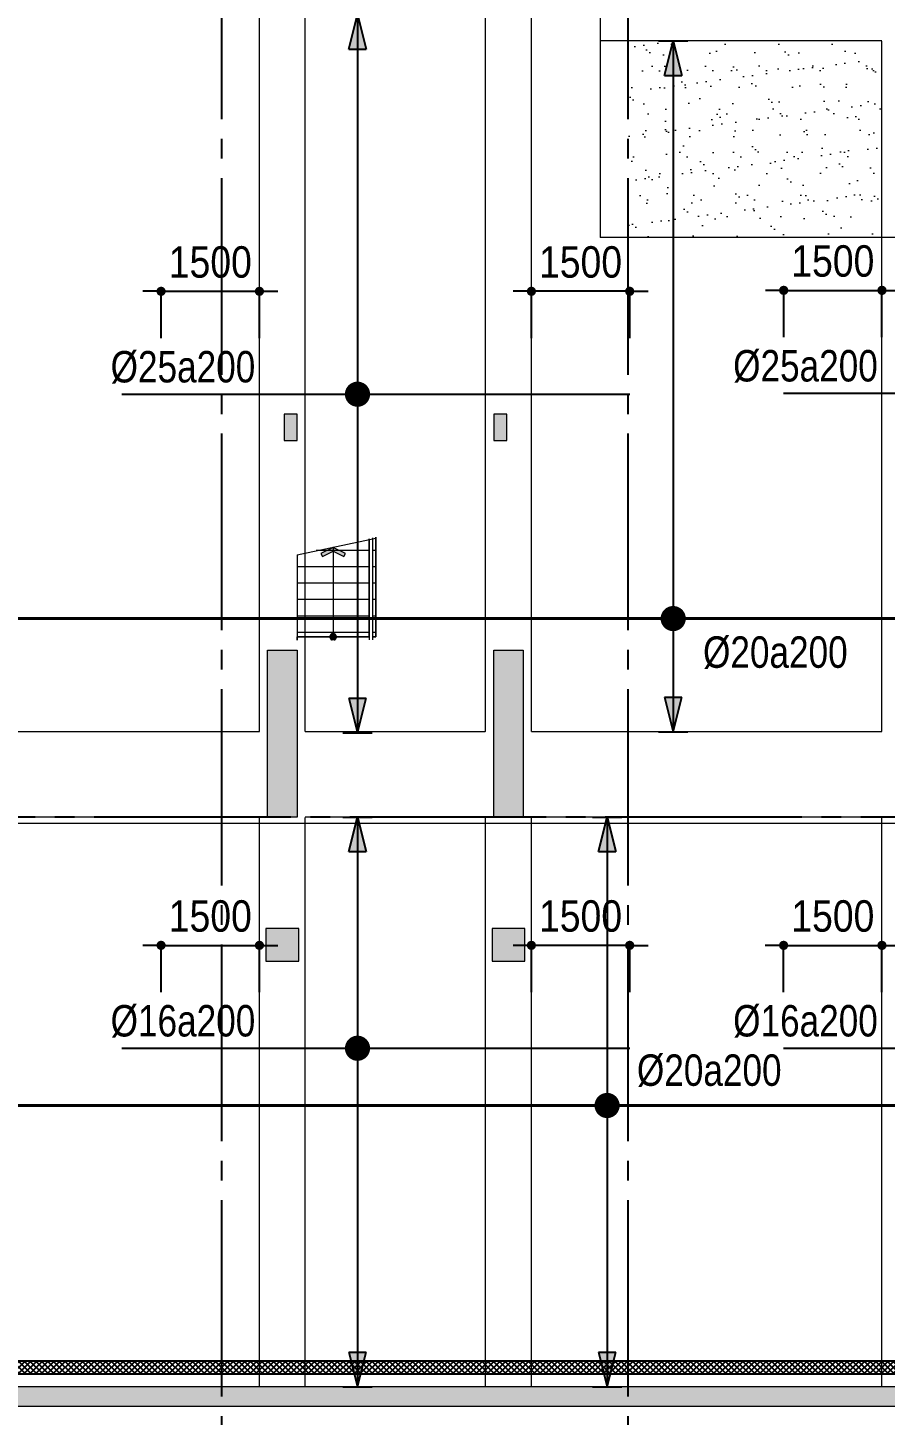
# Model space of a CAD drawing. Header units: millimetres. Extents: x -3819597 to -2591384, y 582389 to 820195.
# Drawn here: x -3680806 to -3667720, y 600848 to 622031 of the extents above; entities that cross this region are included whole.
import ezdxf
from ezdxf.enums import TextEntityAlignment as Align
from ezdxf.xclip import XClip

# ---------------------------------------------------------------- set-up
doc = ezdxf.new("R2010")
doc.units = ezdxf.units.MM
doc.header["$MEASUREMENT"] = 0
doc.header["$XCLIPFRAME"] = 0
for name, pattern in [('CENTER', [2, 1.25, -0.25, 0.25, -0.25]), ('CHG_XX_Cot_Ham 2$0$MB_Luoi truc$0$HTT Hidden 21', [3, 2, -1]), ('CHG_XX_Damsan_Ham 2$0$CHG_XX_Damsan_Ham 2$0$HIDDEN', [0.375, 0.25, -0.125]), ('CHG_XX_Damsan_Ham 2$0$MB Ham 2$0$Hidden21', [3, 2, -1]), ('CHG_XX_Luoi truc$0$MB_Luoi truc$0$Center101', [13, 10, -1, 1, -1]), ('HIDDEN', [0.375, 0.25, -0.125])]:
    doc.linetypes.add(name, pattern=pattern)
doc.layers.get('0').update_dxf_attribs({"lineweight": 9})
doc.layers.get('Defpoints').update_dxf_attribs({"color": 10, "lineweight": 0})
for name, color, linetype in [('02HN. TEXT B', 1, 'Continuous'), ('08HN. SSS X', 6, 'Continuous'), ('12HN. GRID', 1, 'CENTER'), ('CHG_XX_Damsan_Ham 2$0$CHG_XX_Damsan_Ham 2$0$MEP-00-GENERAL-35', 2, 'Continuous'), ('CHG_XX_Damsan_Ham 2$0$MB Ham 2$0$Staircase', 30, 'Continuous'), ('CHG_XX_Damsan_Ham 2$0$MB Ham 2$0$Staircase Hidden', 34, 'CHG_XX_Damsan_Ham 2$0$MB Ham 2$0$Hidden21'), ('CHG_XX_Luoi truc$0$Grid', 34, 'Continuous'), ('CHG_XX_Luoi truc$0$Grid Line', 8, 'CHG_XX_Luoi truc$0$MB_Luoi truc$0$Center101'), ('dim', 51, 'Continuous')]:
    doc.layers.add(name, color=color, linetype=linetype)
for name, color, linetype, lineweight, plot in [('CHG_XX_Cot_Ham 2$0$NS-Column-H2', 90, 'Continuous', 13, False), ('CHG_XX_Cot_Ham 2$0$NS-Column-H2 @ 1', 90, 'Continuous', 13, False), ('CHG_XX_Cot_Ham 2$0$NS-Column-H2 @ 150', 90, 'Continuous', 13, False)]:
    doc.layers.add(name, color=color, linetype=linetype, lineweight=lineweight, plot=plot)
for name, color, linetype, lineweight in [('CHG_XX_Cot_Ham 2$0$NS-Pier-H2', 150, 'Continuous', 13), ('CHG_XX_Cot_Ham 2$0$NS-Pier-H2 @ 1', 150, 'Continuous', 13), ('CHG_XX_Cot_Ham 2$0$NS-Pier-H2 @ 150', 150, 'Continuous', 13), ("CHG_XX_Damsan_Ham 2$0$CHG_XX_Damsan_Ham 2$0$'S_General_Hidden_1 Thin", 1, 'CHG_XX_Damsan_Ham 2$0$CHG_XX_Damsan_Ham 2$0$HIDDEN', 18), ('CHG_XX_Damsan_Ham 2$0$CHG_XX_Damsan_Ham 2$0$CHG_XX_Damsan_Ham 2$0$Start net bao', 3, 'Continuous', 18), ('CHG_XX_Damsan_Ham 2$0$CHG_XX_Damsan_Ham 2$0$DBAO', 3, 'Continuous', 13), ('CHG_XX_Damsan_Ham 2$0$CHG_XX_Damsan_Ham 2$0$DTE-MEP-H-SLAB TEXT', 3, 'Continuous', 0), ('CHG_XX_Damsan_Ham 2$0$CHG_XX_Damsan_Ham 2$0$mach ngung thi cong', 6, 'Continuous', 13), ('CHG_XX_Damsan_Ham 2$0$CHG_XX_Damsan_Ham 2$0$Start hatch', 8, 'Continuous', 25), ('CHG_XX_Damsan_Ham 2$0$CHG_XX_Damsan_Ham 2$0$Start net bao', 3, 'Continuous', 18), ('CHG_XX_Damsan_Ham 2$0$HATCH', 57, 'Continuous', 9), ('CHG_XX_Damsan_Ham 2$0$mach ngung thi cong', 6, 'Continuous', 13), ('CHG_XX_Damsan_Ham 2$0$tam cap ram', 8, 'Continuous', 5), ('thep chay suot', 5, 'HIDDEN', 40)]:
    doc.layers.add(name, color=color, linetype=linetype, lineweight=lineweight)
doc.styles.add('[HN042014]STYLE', font='arial.ttf', dxfattribs={"width": 0.8})
doc.styles.add('CHG_XX_Luoi truc$0$MB_Luoi truc$0$Grid A-F$0$VNI-HelveCB', font='VHELVCB_0.TTF')
doc.styles.add('MB_Luoi truc$0$Arial_C', font='arial.ttf', dxfattribs={"width": 0.85})
doc.dimstyles.new('200', dxfattribs={"dimscale": 200, "dimtxt": 2.4, "dimasz": 0.7, "dimexe": 0.0003, "dimexo": 0, "dimgap": 1, "dimtad": 1, "dimdec": 0, "dimzin": 12, "dimdsep": 46, "dimtxsty": 'MB_Luoi truc$0$Arial_C', "dimblk": 'MB_Luoi truc$0$_Dot', "dimcen": 0.5, "dimclrd": 256, "dimclre": 8, "dimclrt": 1, "dimadec": 0, "dimazin": 0, "dimtfac": 1, "dimtdec": 0, "dimtix": 1, "dimtmove": 2, "dimatfit": 3, "dimldrblk": 'MB_Luoi truc$0$HTT Arrow 30', "dimfxl": 1, "dimtolj": 1, "dimtzin": 0, "dimlwe": -1, "dimarcsym": 0})

# ---------------------------------------------------------------- blocks, each defined once
blk = doc.blocks.new('*U710')
at = {"layer": '12HN. GRID', "linetype": 'Continuous'}
h = blk.add_hatch(color=256, dxfattribs=at)
h.dxf.hatch_style = 1
h.paths.add_polyline_path([(-44, 1291.9), (44, 1291.9), (0, 1467.9)])
h = blk.add_hatch(color=256, dxfattribs=at)
h.dxf.hatch_style = 1
h.paths.add_polyline_path([(0, -1432.1), (44, -1256.1), (-44, -1256.1)])
for p, q in [((-75, 1467.9), (75, 1467.9)), ((-44, 1291.9), (0, 1467.9)), ((0, 1467.9), (0, -1432.1)), ((0, 1467.9), (44, 1291.9)), ((-44, 1291.9), (44, 1291.9)), ((-44, -1256.1), (44, -1256.1)), ((-44, -1256.1), (0, -1432.1)), ((0, -1432.1), (44, -1256.1)), ((-75, -1432.1), (75, -1432.1))]:
    blk.add_line(p, q, dxfattribs=at)
at = {"layer": '12HN. GRID', "linetype": 'Continuous', "const_width": 64, "flags": 128}
blk.add_lwpolyline([(-32, 0, 1), (32, 0, 1)], format="xyb", close=True, dxfattribs=at)
at = {"layer": 'thep chay suot', "linetype": 'HIDDEN', "ltscale": 10}
blk.add_line((-14696.6, 0), (9801.3, 0), dxfattribs=at)
at = {"layer": '02HN. TEXT B', "linetype": 'ByBlock', "style": '[HN042014]STYLE', "width": 0.8, "flags": 8}
blk.add_attdef('0', text='', height=160, dxfattribs=at).set_placement((-351.3, 260), align=Align.MIDDLE_CENTER)
blk.add_attdef('1', text='', height=160, dxfattribs=at).set_placement((151.8, 180), align=Align.MIDDLE_LEFT)
at = {"layer": 'Defpoints', "color": 9, "linetype": 'ByBlock', "style": '[HN042014]STYLE', "width": 0.8, "flags": 9}
for tag, p in [('2', (-13745.6, -1000)), ('3', (-13745.6, -1404.8)), ('4', (-13745.6, -1809.5)), ('5', (-13745.6, -2200))]:
    blk.add_attdef(tag, text='', height=250, dxfattribs=at).set_placement(p, align=Align.MIDDLE_CENTER)
blk = doc.blocks.new('MB_Luoi truc$0$_Dot')
at = {"color": 0, "linetype": 'ByBlock', "lineweight": -2}
blk.add_line((-0.5, 0), (-1, 0), dxfattribs=at)
at = {"color": 0, "linetype": 'ByBlock', "const_width": 0.5}
blk.add_lwpolyline([(-0.25, 0, 1), (0.25, 0, 1)], format="xyb", close=True, dxfattribs=at)
blk = doc.blocks.new('*D599')
at = {"layer": 'Defpoints', "color": 0, "ltscale": 1500, "transparency": 16777216}
for p in [(-3677270, 608022), (-3678771, 607306), (-3677270, 607306)]:
    blk.add_point(p, dxfattribs=at)
at = {"layer": 'dim', "lineweight": -2, "ltscale": 1500, "transparency": 16777216}
for p, q in [((-3678911, 608022), (-3679051, 608022)), ((-3678771, 608022), (-3677270, 608022)), ((-3677130, 608022), (-3676990, 608022))]:
    blk.add_line(p, q, dxfattribs=at)
at = {"layer": 'dim', "color": 8, "ltscale": 1500, "transparency": 16777216}
for p, q in [((-3678771, 607306), (-3678771, 608022)), ((-3677270, 607306), (-3677270, 608022))]:
    blk.add_line(p, q, dxfattribs=at)
at = {"layer": 'dim', "lineweight": -2, "ltscale": 1500, "transparency": 16777216, "xscale": 140, "yscale": 140, "zscale": 140}
blk.add_blockref('MB_Luoi truc$0$_Dot', (-3678771, 608022), dxfattribs=at)
at = {"layer": 'dim', "lineweight": -2, "ltscale": 1500, "transparency": 16777216, "xscale": 140, "yscale": 140, "zscale": 140, "rotation": 180}
blk.add_blockref('MB_Luoi truc$0$_Dot', (-3677270, 608022), dxfattribs=at)
at = {"layer": 'dim', "color": 1, "ltscale": 1500, "transparency": 16777216, "insert": (-3678020, 608467), "char_height": 480, "attachment_point": 5, "style": 'MB_Luoi truc$0$Arial_C'}
blk.add_mtext('\\A1;1500', dxfattribs=at)
blk = doc.blocks.new('MB_Luoi truc$0$HTT Arrow 30')
blk.add_hatch(color=256).paths.add_polyline_path([(-2.5, 0.375), (-2.5, -0.375), (0, 0)])
at = {"color": 0, "linetype": 'ByBlock', "lineweight": -2}
for p, q in [((0, 0), (-2.5, 0.375)), ((-2.5, -0.375), (-2.5, 0.375)), ((0, 0), (-2.5, -0.375))]:
    blk.add_line(p, q, dxfattribs=at)
blk = doc.blocks.new('*D601')
at = {"layer": 'Defpoints', "color": 0, "ltscale": 1500, "transparency": 16777216}
for p in [(-3667770, 608022), (-3669271, 607306), (-3667770, 607306)]:
    blk.add_point(p, dxfattribs=at)
at = {"layer": 'dim', "lineweight": -2, "ltscale": 1500, "transparency": 16777216}
for p, q in [((-3669411, 608022), (-3669551, 608022)), ((-3669271, 608022), (-3667770, 608022)), ((-3667630, 608022), (-3667490, 608022))]:
    blk.add_line(p, q, dxfattribs=at)
at = {"layer": 'dim', "color": 8, "ltscale": 1500, "transparency": 16777216}
for p, q in [((-3669271, 607306), (-3669271, 608022)), ((-3667770, 607306), (-3667770, 608022))]:
    blk.add_line(p, q, dxfattribs=at)
at = {"layer": 'dim', "lineweight": -2, "ltscale": 1500, "transparency": 16777216, "xscale": 140, "yscale": 140, "zscale": 140}
blk.add_blockref('MB_Luoi truc$0$_Dot', (-3669271, 608022), dxfattribs=at)
at = {"layer": 'dim', "lineweight": -2, "ltscale": 1500, "transparency": 16777216, "xscale": 140, "yscale": 140, "zscale": 140, "rotation": 180}
blk.add_blockref('MB_Luoi truc$0$_Dot', (-3667770, 608022), dxfattribs=at)
at = {"layer": 'dim', "color": 1, "ltscale": 1500, "transparency": 16777216, "insert": (-3668520, 608467), "char_height": 480, "attachment_point": 5, "style": 'MB_Luoi truc$0$Arial_C'}
blk.add_mtext('\\A1;1500', dxfattribs=at)
blk = doc.blocks.new('*D602')
at = {"layer": 'Defpoints', "color": 0, "ltscale": 1500, "transparency": 16777216}
for p in [(-3673120, 608022), (-3673120, 607306), (-3671620, 607306)]:
    blk.add_point(p, dxfattribs=at)
at = {"layer": 'dim', "lineweight": -2, "ltscale": 1500, "transparency": 16777216}
for p, q in [((-3673260, 608022), (-3673400, 608022)), ((-3671620, 608022), (-3673120, 608022)), ((-3671480, 608022), (-3671340, 608022))]:
    blk.add_line(p, q, dxfattribs=at)
at = {"layer": 'dim', "color": 8, "ltscale": 1500, "transparency": 16777216}
for p, q in [((-3673120, 607306), (-3673120, 608022)), ((-3671620, 607306), (-3671620, 608022))]:
    blk.add_line(p, q, dxfattribs=at)
at = {"layer": 'dim', "lineweight": -2, "ltscale": 1500, "transparency": 16777216, "xscale": 140, "yscale": 140, "zscale": 140}
blk.add_blockref('MB_Luoi truc$0$_Dot', (-3673120, 608022), dxfattribs=at)
at = {"layer": 'dim', "lineweight": -2, "ltscale": 1500, "transparency": 16777216, "xscale": 140, "yscale": 140, "zscale": 140, "rotation": 180}
blk.add_blockref('MB_Luoi truc$0$_Dot', (-3671620, 608022), dxfattribs=at)
at = {"layer": 'dim', "color": 1, "ltscale": 1500, "transparency": 16777216, "insert": (-3672370, 608467), "char_height": 480, "attachment_point": 5, "style": 'MB_Luoi truc$0$Arial_C'}
blk.add_mtext('\\A1;1500', dxfattribs=at)
blk = doc.blocks.new('*U614')
at = {"layer": '12HN. GRID', "linetype": 'Continuous'}
h = blk.add_hatch(color=256, dxfattribs=at)
h.dxf.hatch_style = 1
h.paths.add_polyline_path([(-44, 1000.7), (44, 1000.7), (0, 1176.7)])
h = blk.add_hatch(color=256, dxfattribs=at)
h.dxf.hatch_style = 1
h.paths.add_polyline_path([(0, -1723.3), (44, -1547.3), (-44, -1547.3)])
at = {"layer": '08HN. SSS X', "linetype": 'ByBlock', "ltscale": 10}
for p, q in [((-1198.9, 0), (1384.5, 0)), ((-1198.9, 0), (-1198.9, 0)), ((1384.5, 0), (1384.5, 0))]:
    blk.add_line(p, q, dxfattribs=at)
at = {"layer": '12HN. GRID', "linetype": 'Continuous'}
for p, q in [((-75, 1176.7), (75, 1176.7)), ((-44, 1000.7), (0, 1176.7)), ((0, 1176.7), (0, -1723.3)), ((0, 1176.7), (44, 1000.7)), ((-44, 1000.7), (44, 1000.7)), ((-44, -1547.3), (44, -1547.3)), ((-44, -1547.3), (0, -1723.3)), ((0, -1723.3), (44, -1547.3)), ((-75, -1723.3), (75, -1723.3))]:
    blk.add_line(p, q, dxfattribs=at)
at = {"layer": '12HN. GRID', "linetype": 'Continuous', "const_width": 64, "flags": 128}
blk.add_lwpolyline([(-32, 0, 1), (32, 0, 1)], format="xyb", close=True, dxfattribs=at)
at = {"layer": '02HN. TEXT B', "linetype": 'ByBlock', "style": '[HN042014]STYLE', "width": 0.8, "flags": 8}
blk.add_attdef('1', text='', height=160, dxfattribs=at).set_placement((-1255.7, 140), align=Align.MIDDLE_LEFT)
blk.add_attdef('0', text='', height=160, dxfattribs=at).set_placement((1102.5, 160), align=Align.MIDDLE_CENTER)
at = {"layer": 'Defpoints', "color": 9, "linetype": 'ByBlock', "style": '[HN042014]STYLE', "width": 0.8, "flags": 9}
for tag, p in [('2', (3036.6, 12888.4)), ('3', (3036.6, 12483.6)), ('4', (3036.6, 12078.9)), ('5', (3036.6, 11688.4))]:
    blk.add_attdef(tag, text='', height=250, dxfattribs=at).set_placement(p, align=Align.MIDDLE_CENTER)
blk = doc.blocks.new('*U613')
at = {"layer": '12HN. GRID', "linetype": 'Continuous'}
h = blk.add_hatch(color=256, dxfattribs=at)
h.dxf.hatch_style = 1
h.paths.add_polyline_path([(-44, 1000.7), (44, 1000.7), (0, 1176.7)])
h = blk.add_hatch(color=256, dxfattribs=at)
h.dxf.hatch_style = 1
h.paths.add_polyline_path([(0, -1723.3), (44, -1547.3), (-44, -1547.3)])
at = {"layer": '08HN. SSS X', "linetype": 'ByBlock', "ltscale": 10}
for p, q in [((-999, 0), (134.4, 0)), ((-999, 0), (-999, 0)), ((134.4, 0), (134.4, 0))]:
    blk.add_line(p, q, dxfattribs=at)
at = {"layer": '12HN. GRID', "linetype": 'Continuous'}
for p, q in [((-75, 1176.7), (75, 1176.7)), ((-44, 1000.7), (0, 1176.7)), ((0, 1176.7), (0, -1723.3)), ((0, 1176.7), (44, 1000.7)), ((-44, 1000.7), (44, 1000.7)), ((-44, -1547.3), (44, -1547.3)), ((-44, -1547.3), (0, -1723.3)), ((0, -1723.3), (44, -1547.3)), ((-75, -1723.3), (75, -1723.3))]:
    blk.add_line(p, q, dxfattribs=at)
at = {"layer": '12HN. GRID', "linetype": 'Continuous', "const_width": 64, "flags": 128}
blk.add_lwpolyline([(-32, 0, 1), (32, 0, 1)], format="xyb", close=True, dxfattribs=at)
at = {"layer": '02HN. TEXT B', "linetype": 'ByBlock', "style": '[HN042014]STYLE', "width": 0.8, "flags": 8}
blk.add_attdef('1', text='', height=160, dxfattribs=at).set_placement((-1255.7, 140), align=Align.MIDDLE_LEFT)
blk.add_attdef('0', text='', height=160, dxfattribs=at).set_placement((1102.5, 160), align=Align.MIDDLE_CENTER)
at = {"layer": 'Defpoints', "color": 9, "linetype": 'ByBlock', "style": '[HN042014]STYLE', "width": 0.8, "flags": 9}
for tag, p in [('2', (3036.6, 12888.4)), ('3', (3036.6, 12483.6)), ('4', (3036.6, 12078.9)), ('5', (3036.6, 11688.4))]:
    blk.add_attdef(tag, text='', height=250, dxfattribs=at).set_placement(p, align=Align.MIDDLE_CENTER)
blk = doc.blocks.new('*U713')
at = {"layer": '12HN. GRID', "linetype": 'Continuous'}
h = blk.add_hatch(color=256, dxfattribs=at)
h.dxf.hatch_style = 1
h.paths.add_polyline_path([(-44, 2764), (44, 2764), (0, 2940)])
h = blk.add_hatch(color=256, dxfattribs=at)
h.dxf.hatch_style = 1
h.paths.add_polyline_path([(0, -576.7), (44, -400.7), (-44, -400.7)])
for p, q in [((-75, 2940), (75, 2940)), ((-44, 2764), (0, 2940)), ((0, 2940), (0, -576.7)), ((0, 2940), (44, 2764)), ((-44, 2764), (44, 2764)), ((-44, -400.7), (44, -400.7)), ((-44, -400.7), (0, -576.7)), ((0, -576.7), (44, -400.7)), ((-75, -576.7), (75, -576.7))]:
    blk.add_line(p, q, dxfattribs=at)
at = {"layer": '12HN. GRID', "linetype": 'Continuous', "const_width": 64, "flags": 128}
blk.add_lwpolyline([(-32, 0, 1), (32, 0, 1)], format="xyb", close=True, dxfattribs=at)
at = {"layer": 'thep chay suot', "linetype": 'HIDDEN', "ltscale": 10}
blk.add_line((-15032.7, 0), (9465.2, 0), dxfattribs=at)
at = {"layer": '02HN. TEXT B', "linetype": 'ByBlock', "style": '[HN042014]STYLE', "width": 0.8, "flags": 8}
blk.add_attdef('0', text='', height=160, dxfattribs=at).set_placement((-351.3, 260), align=Align.MIDDLE_CENTER)
blk.add_attdef('1', text='', height=160, dxfattribs=at).set_placement((151.8, -170.6), align=Align.MIDDLE_LEFT)
at = {"layer": 'Defpoints', "color": 9, "linetype": 'ByBlock', "style": '[HN042014]STYLE', "width": 0.8, "flags": 9}
for tag, p in [('2', (-14081.8, -1178)), ('3', (-14081.8, -1582.8)), ('4', (-14081.8, -1987.5)), ('5', (-14081.8, -2378))]:
    blk.add_attdef(tag, text='', height=250, dxfattribs=at).set_placement(p, align=Align.MIDDLE_CENTER)
blk = doc.blocks.new('*U1035')
at = {"layer": 'CHG_XX_Cot_Ham 2$0$NS-Pier-H2 @ 1'}
h = blk.add_hatch(color=256, dxfattribs=at)
h.dxf.hatch_style = 1
h.paths.add_polyline_path([(450, 0), (0, 0), (0, -2550), (450, -2550)])
at = {"layer": 'CHG_XX_Cot_Ham 2$0$NS-Pier-H2 @ 150'}
h = blk.add_hatch(color=256, dxfattribs=at)
h.dxf.hatch_style = 1
h.paths.add_polyline_path([(450, 0), (0, 0), (0, -2550), (450, -2550)])
blk = doc.blocks.new('CHG_XX_Cot_Ham 2$0$Block A_C450x2250')
at = {"layer": 'CHG_XX_Cot_Ham 2$0$NS-Pier-H2'}
blk.add_lwpolyline([(450, -2550), (0, -2550), (0, 0), (450, 0)], close=True, dxfattribs=at)
blk.add_blockref('*U1035', (0, 0), dxfattribs=at)
blk = doc.blocks.new('*U1037')
at = {"layer": 'CHG_XX_Cot_Ham 2$0$NS-Column-H2 @ 1'}
h = blk.add_hatch(color=256, dxfattribs=at)
h.dxf.hatch_style = 1
h.paths.add_polyline_path([(-250, -250), (-250, 250), (250, 250), (250, -250)])
at = {"layer": 'CHG_XX_Cot_Ham 2$0$NS-Column-H2 @ 150'}
h = blk.add_hatch(color=256, dxfattribs=at)
h.dxf.hatch_style = 1
h.paths.add_polyline_path([(-250, -250), (-250, 250), (250, 250), (250, -250)])
blk = doc.blocks.new('CHG_XX_Cot_Ham 2$0$500x500')
at = {"layer": 'CHG_XX_Cot_Ham 2$0$NS-Column-H2'}
blk.add_lwpolyline([(250, -250), (250, 250), (-250, 250), (-250, -250)], close=True, dxfattribs=at)
blk.add_blockref('*U1037', (0, 0), dxfattribs=at)
blk = doc.blocks.new('*U1029')
at = {"layer": 'CHG_XX_Luoi truc$0$Grid Line'}
blk.add_line((0, 0), (0, 608), dxfattribs=at)
at = {"layer": 'CHG_XX_Luoi truc$0$Grid', "lineweight": -2, "style": 'CHG_XX_Luoi truc$0$MB_Luoi truc$0$Grid A-F$0$VNI-HelveCB'}
for tag, p in [('GRIDSUB', (0, 617)), ('GRID', (0, -9))]:
    blk.add_attdef(tag, text='', height=5, dxfattribs=at).set_placement(p, align=Align.MIDDLE)
blk = doc.blocks.new('*U1031')
at = {"layer": 'CHG_XX_Luoi truc$0$Grid Line'}
blk.add_line((0, 0), (0, 438), dxfattribs=at)
at = {"layer": 'CHG_XX_Luoi truc$0$Grid', "lineweight": -2, "style": 'CHG_XX_Luoi truc$0$MB_Luoi truc$0$Grid A-F$0$VNI-HelveCB'}
for tag, p in [('GRIDSUB', (0, 447)), ('GRID', (0, -9))]:
    blk.add_attdef(tag, text='', height=5, dxfattribs=at).set_placement(p, align=Align.MIDDLE)
blk = doc.blocks.new('CHG_XX_Luoi truc')
at = {"layer": 'CHG_XX_Luoi truc$0$Grid', "xscale": 300, "yscale": 300, "zscale": 300}
for p in [(70650, -12747), (76850, -12747)]:
    blk.add_blockref('*U1029', p, dxfattribs=at)
at = {"layer": 'CHG_XX_Luoi truc$0$Grid', "xscale": 300.0000000000013, "yscale": 300.0000000000013, "zscale": 300.0000000000013, "rotation": 90}
blk.add_blockref('*U1031', (110703, 0), dxfattribs=at)
blk = doc.blocks.new('CHG_XX_Cot_Ham 2')
at = {"layer": 'CHG_XX_Cot_Ham 2$0$NS-Column-H2'}
h = blk.add_hatch(color=256, dxfattribs=at)
h.dxf.hatch_style = 1
h.paths.add_polyline_path([(71600, 5750), (71800, 5750), (71800, 6150), (71600, 6150)])
h = blk.add_hatch(color=256, dxfattribs=at)
h.dxf.hatch_style = 1
h.paths.add_polyline_path([(74800, 5750), (75000, 5750), (75000, 6150), (74800, 6150)])
at = {"layer": 'CHG_XX_Cot_Ham 2$0$NS-Pier-H2'}
h = blk.add_hatch(color=256, dxfattribs=at)
h.dxf.hatch_style = 1
h.paths.add_polyline_path([(99639.2, 163400), (-10900, 163400), (-10900, 85450), (-300, 85450), (-300, 84050), (32350, 84050), (32350, -9000), (103575.5, -9000), (106050, -6022), (106050, 158254.3)])
h.paths.add_polyline_path([(99533.7, 163100), (105750, 158110.4), (105750, 90450), (105650, 90450), (105750, 90450), (105750, 13850), (105750, 13722.3), (105750, -5913.6), (103434.7, -8700), (93599.8, -8700), (93299.8, -8700), (32650, -8700), (32650, 84350), (0, 84350), (0, 85750), (-10600, 85750), (-10600, 163100), (93600, 163100)], flags=16)
at = {"layer": 'CHG_XX_Cot_Ham 2$0$NS-Column-H2'}
for points in [[(71600, 5750), (71800, 5750), (71800, 6150), (71600, 6150)], [(74800, 5750), (75000, 5750), (75000, 6150), (74800, 6150)]]:
    blk.add_lwpolyline(points, close=True, dxfattribs=at)
at = {"layer": 'CHG_XX_Cot_Ham 2$0$NS-Pier-H2'}
for p, q in [((93599.8, -8700), (32650, -8700)), ((103575.5, -9000), (32350, -9000))]:
    blk.add_line(p, q, dxfattribs=at)
at = {"layer": 'CHG_XX_Cot_Ham 2$0$NS-Pier-H2', "linetype": 'CHG_XX_Cot_Ham 2$0$MB_Luoi truc$0$HTT Hidden 21'}
blk.add_lwpolyline([(99639.2, 163400), (106050, 158254.3), (106050, -6022), (103575.5, -9000), (32350, -9000), (32350, 84050), (-300, 84050), (-300, 85450), (-10900, 85450), (-10900, 163400)], close=True, dxfattribs=at)
at = {"layer": 'CHG_XX_Cot_Ham 2$0$NS-Column-H2'}
for p in [(71575, -1950), (75025, -1950)]:
    blk.add_blockref('CHG_XX_Cot_Ham 2$0$500x500', p, dxfattribs=at)
at = {"layer": 'CHG_XX_Cot_Ham 2$0$NS-Pier-H2'}
for name, p in [('CHG_XX_Luoi truc', (0, 0)), ('CHG_XX_Cot_Ham 2$0$Block A_C450x2250', (71350, 2550)), ('CHG_XX_Cot_Ham 2$0$Block A_C450x2250', (74800, 2550))]:
    blk.add_blockref(name, p, dxfattribs=at)
blk = doc.blocks.new('CHG_XX_Damsan_Ham 2$0$CHG_XX_Damsan_Ham 2$0$sdfsgdh')
at = {"layer": 'CHG_XX_Damsan_Ham 2$0$CHG_XX_Damsan_Ham 2$0$Start hatch', "ltscale": 0.5}
h = blk.add_hatch(dxfattribs=at)
h.set_pattern_fill('ANSI37', color=256, scale=500)
h.set_pattern_definition([(45, (273994.73, -7150), (-44.194174, 44.194174), []), (135, (273994.73, -7150), (-44.194174, -44.194174), [])])
h.paths.add_polyline_path([(99888, -169200), (99488, -169200), (99488, -167800), (102288, -167800), (102288, -169400), (103600, -169400), (103600, -146850), (103600, -146650), (103400, -146650), (103400, -169200), (102488, -169200), (102488, -167600), (99288, -167600), (99288, -169200), (45350, -169200), (45350, -169400), (99888, -169400)])
at = {"layer": 'CHG_XX_Damsan_Ham 2$0$CHG_XX_Damsan_Ham 2$0$MEP-00-GENERAL-35'}
for points in [[(43750, -166800), (45350, -166800), (45350, -169200), (99288, -169200)], [(43750, -167000), (45150, -167000), (45150, -169400), (99888, -169400)]]:
    blk.add_lwpolyline(points, dxfattribs=at)
blk = doc.blocks.new('CHG_XX_Damsan_Ham 2$0$MB Ham 2$0$Arrow 60')
at = {"linetype": 'ByBlock', "lineweight": -2}
h = blk.add_hatch(color=0, dxfattribs=at)
h.paths.add_polyline_path([(1.88, 0.94), (1.65, 1.38), (0, 0.56), (-1.65, 1.38), (-1.88, 0.94), (0, 0)], flags=17)
h.paths.add_polyline_path([(1.65, 1.38), (1.88, 0.94), (0, 0), (-1.88, 0.94), (-1.65, 1.38), (0, 0.56)])
blk.add_hatch(color=0, dxfattribs=at).paths.add_polyline_path([(1.65, 1.38), (1.88, 0.94), (0, 0), (-1.88, 0.94), (-1.65, 1.38), (0, 0.56)])
at = {"color": 0, "linetype": 'ByBlock', "lineweight": -2}
blk.add_lwpolyline([(1.65, 1.38), (1.88, 0.94), (0, 0), (-1.88, 0.94), (-1.65, 1.38), (0, 0.56)], close=True, dxfattribs=at)
blk = doc.blocks.new('CHG_XX_Damsan_Ham 2$0$MB Ham 2$0$Dot')
at = {"linetype": 'ByBlock', "lineweight": -2}
h = blk.add_hatch(color=0, dxfattribs=at)
edge = h.paths.add_edge_path()
edge.add_arc((0, 0), 0.5, 0, 360)
at = {"color": 0, "linetype": 'ByBlock', "lineweight": -2}
blk.add_line((0, -1), (0, 1), dxfattribs=at)
blk.add_circle((0, 0), 0.5, dxfattribs=at)
blk = doc.blocks.new('*U966')
at = {"layer": 'CHG_XX_Damsan_Ham 2$0$tam cap ram'}
h = blk.add_hatch(dxfattribs=at)
h.set_pattern_fill('_USER', color=256, scale=250, angle=90, pattern_type=0)
h.set_pattern_definition([(90, (2200, 2550), (-250, 2e-14), [])])
h.paths.add_polyline_path([(1200, 2550), (3200, 2550), (3200, 1450), (1200, 1450)])
h.paths.add_polyline_path([(1200, 1400), (3200, 1400), (3200, 1350), (1200, 1350)])
h.paths.add_polyline_path([(1200, 1200), (3200, 1200), (3200, 1150), (1200, 1150)])
h.paths.add_polyline_path([(1200, 1100), (3200, 1100), (3200, 0), (1200, 0)])
at = {"layer": 'CHG_XX_Damsan_Ham 2$0$MB Ham 2$0$Staircase'}
for p, q in [((1200, 0), (1200, 1100)), ((3200, 0), (3200, 1100)), ((0, 0), (4400, 0))]:
    blk.add_line(p, q, dxfattribs=at)
at = {"layer": 'CHG_XX_Damsan_Ham 2$0$MB Ham 2$0$Staircase Hidden'}
for p, q in [((4400, 2550), (4400, 0)), ((4400, 1200), (4400, 1350))]:
    blk.add_line(p, q, dxfattribs=at)
at = {"layer": 'CHG_XX_Damsan_Ham 2$0$tam cap ram'}
for p, q in [((0, 0), (0, 2550)), ((0, 2550), (4400, 2550)), ((1200, 1450), (1200, 2550)), ((1598, 1350), (1848, 2550)), ((1700, 1350), (1950, 2550)), ((3200, 1450), (3200, 2550)), ((600, 550), (600, 2000)), ((600, 2000), (3800, 2000)), ((3800, 550), (3800, 2000)), ((1100, 1100), (1100, 1450)), ((1100, 1450), (3300, 1450)), ((1150, 1150), (1150, 1400)), ((1150, 1400), (3250, 1400)), ((1200, 1150), (1200, 1400)), ((1200, 1400), (1200, 1350)), ((1200, 1350), (3200, 1350)), ((3200, 1150), (3200, 1400)), ((3250, 1150), (3250, 1400)), ((3300, 1100), (3300, 1450)), ((1100, 1100), (3300, 1100)), ((1150, 1150), (3250, 1150)), ((1200, 1200), (3200, 1200)), ((1200, 1200), (1200, 1150)), ((600, 550), (3800, 550))]:
    blk.add_line(p, q, dxfattribs=at)
for points in [[(1200, 2550), (3200, 2550), (3200, 1450), (1200, 1450)], [(1200, 1400), (3200, 1400), (3200, 1350), (1200, 1350)], [(1200, 1200), (3200, 1200), (3200, 1150), (1200, 1150)], [(1200, 1100), (3200, 1100), (3200, 0), (1200, 0)]]:
    blk.add_lwpolyline(points, close=True, dxfattribs=at)
for centre, start, end in [((1200, 1350), 90, 180), ((3200, 1350), 0, 90), ((1200, 1200), 180, 270), ((3200, 1200), 270, 0)]:
    blk.add_arc(centre, 1200, start, end, dxfattribs=at)
at = {"layer": 'CHG_XX_Damsan_Ham 2$0$tam cap ram', "yscale": 100, "zscale": 100}
for name, p, xscale, rotation in [('CHG_XX_Damsan_Ham 2$0$MB Ham 2$0$Arrow 60', (1835, 2000), 100, 270), ('CHG_XX_Damsan_Ham 2$0$MB Ham 2$0$Dot', (3200, 2000), 100, 270), ('CHG_XX_Damsan_Ham 2$0$MB Ham 2$0$Arrow 60', (3200, 550), -100, 90)]:
    blk.add_blockref(name, p, dxfattribs=dict(at, xscale=xscale, rotation=rotation))
blk = doc.blocks.new('CHG_XX_Damsan_Ham 2$0$ArchStaireH2')
ref = blk.add_blockref('*U966', (62100, -135100), dxfattribs=dict(xscale=-1, rotation=90))
XClip(ref).set_block_clipping_path([(3245.9391821827, 1350), (3249.9999999999, 2550), (1945, 2550), (1665.0884094681, 1288.6593370358)])
blk = doc.blocks.new('CHG_XX_Damsan_Ham 2', base_point=(3089256, -609981))
at = {"layer": 'CHG_XX_Damsan_Ham 2$0$HATCH'}
h = blk.add_hatch(dxfattribs=at)
h.set_pattern_fill('AR-SAND', color=256, scale=262.5)
h.paths.add_polyline_path([(80725, 11850), (76850, 11850), (76850, 8850), (80725, 8850)])
at = {"layer": "CHG_XX_Damsan_Ham 2$0$CHG_XX_Damsan_Ham 2$0$'S_General_Hidden_1 Thin", "ltscale": 10}
for p, q in [((71225, 1300), (71225, 12250)), ((71925, 1300), (71925, 12250)), ((74675, 1300), (74675, 12250)), ((75375, 1300), (75375, 12250)), ((76425, 12250), (76425, 8850)), ((80725, 11850), (76425, 11850)), ((80725, 1300), (80725, 11850)), ((90600, 8850), (76425, 8850)), ((71225, 1300), (65750, 1300)), ((74675, 1300), (71925, 1300)), ((80725, 1300), (75375, 1300)), ((80725, -8700), (80725, 3)), ((71225, 0), (65750, 0)), ((71225, -8700), (71225, 0)), ((74675, 0), (71925, 0)), ((71925, -8700), (71925, 0)), ((74675, -8700), (74675, 0)), ((80725, 0), (75375, 0)), ((75375, -8700), (75375, 0))]:
    blk.add_line(p, q, dxfattribs=at)
at = {"layer": 'CHG_XX_Damsan_Ham 2$0$CHG_XX_Damsan_Ham 2$0$CHG_XX_Damsan_Ham 2$0$Start net bao'}
for points in [[(-10900, 163400), (99639, 163400), (106050, 158250), (106050, -6022), (103576, -9000), (32350, -9000), (32350, 84050), (-300, 84050)], [(93300, -8700), (32650, -8700), (32650, 84350), (0, 84350)]]:
    blk.add_lwpolyline(points, dxfattribs=at)
at = {"layer": 'CHG_XX_Damsan_Ham 2$0$CHG_XX_Damsan_Ham 2$0$mach ngung thi cong'}
blk.add_lwpolyline([(38000, 23700), (75851, 23700), (75851, 50950), (99650, 50950), (99650, -100), (38000, -100)], close=True, dxfattribs=at)
at = {"layer": 'CHG_XX_Damsan_Ham 2$0$CHG_XX_Damsan_Ham 2$0$Start net bao'}
for points in [[(-10900, 163400), (99639, 163400), (106050, 158250), (106050, -6022), (103576, -9000), (32350, -9000), (32350, 84050), (-300, 84050)], [(93300, -8700), (32650, -8700), (32650, 84350), (0, 84350)]]:
    blk.add_lwpolyline(points, dxfattribs=at)
at = {"layer": 'CHG_XX_Damsan_Ham 2$0$mach ngung thi cong'}
blk.add_lwpolyline([(38000, 23900), (75549, 23900), (75549, 50950), (99650, 50950), (99650, -100), (38000, -100)], close=True, dxfattribs=at)
at = {"layer": 'CHG_XX_Damsan_Ham 2$0$CHG_XX_Damsan_Ham 2$0$DBAO'}
blk.add_blockref('CHG_XX_Cot_Ham 2', (0, 0), dxfattribs=at)
at = {"layer": 'CHG_XX_Damsan_Ham 2$0$CHG_XX_Damsan_Ham 2$0$DTE-MEP-H-SLAB TEXT'}
blk.add_blockref('CHG_XX_Damsan_Ham 2$0$CHG_XX_Damsan_Ham 2$0$sdfsgdh', (-10700, 160900), dxfattribs=at)
at = {"layer": 'CHG_XX_Damsan_Ham 2$0$HATCH'}
for name, p in [('CHG_XX_Cot_Ham 2', (0, 0)), ('CHG_XX_Damsan_Ham 2$0$ArchStaireH2', (12250, 141050))]:
    blk.add_blockref(name, p, dxfattribs=at)
blk = doc.blocks.new('*D790')
at = {"layer": 'Defpoints', "color": 0, "ltscale": 1500, "transparency": 16777216}
for p in [(-3677270, 618007), (-3678771, 617291), (-3677270, 617291)]:
    blk.add_point(p, dxfattribs=at)
at = {"layer": 'dim', "lineweight": -2, "ltscale": 1500, "transparency": 16777216}
for p, q in [((-3678911, 618007), (-3679051, 618007)), ((-3678771, 618007), (-3677270, 618007)), ((-3677130, 618007), (-3676990, 618007))]:
    blk.add_line(p, q, dxfattribs=at)
at = {"layer": 'dim', "color": 8, "ltscale": 1500, "transparency": 16777216}
for p, q in [((-3678771, 617291), (-3678771, 618007)), ((-3677270, 617291), (-3677270, 618007))]:
    blk.add_line(p, q, dxfattribs=at)
at = {"layer": 'dim', "lineweight": -2, "ltscale": 1500, "transparency": 16777216, "xscale": 140, "yscale": 140, "zscale": 140}
blk.add_blockref('MB_Luoi truc$0$_Dot', (-3678771, 618007), dxfattribs=at)
at = {"layer": 'dim', "lineweight": -2, "ltscale": 1500, "transparency": 16777216, "xscale": 140, "yscale": 140, "zscale": 140, "rotation": 180}
blk.add_blockref('MB_Luoi truc$0$_Dot', (-3677270, 618007), dxfattribs=at)
at = {"layer": 'dim', "color": 1, "ltscale": 1500, "transparency": 16777216, "insert": (-3678020, 618452), "char_height": 480, "attachment_point": 5, "style": 'MB_Luoi truc$0$Arial_C'}
blk.add_mtext('\\A1;1500', dxfattribs=at)
blk = doc.blocks.new('*D792')
at = {"layer": 'Defpoints', "color": 0, "ltscale": 1500, "transparency": 16777216}
for p in [(-3673120, 618007), (-3673120, 617291), (-3671620, 617291)]:
    blk.add_point(p, dxfattribs=at)
at = {"layer": 'dim', "lineweight": -2, "ltscale": 1500, "transparency": 16777216}
for p, q in [((-3673260, 618007), (-3673400, 618007)), ((-3671620, 618007), (-3673120, 618007)), ((-3671480, 618007), (-3671340, 618007))]:
    blk.add_line(p, q, dxfattribs=at)
at = {"layer": 'dim', "color": 8, "ltscale": 1500, "transparency": 16777216}
for p, q in [((-3673120, 617291), (-3673120, 618007)), ((-3671620, 617291), (-3671620, 618007))]:
    blk.add_line(p, q, dxfattribs=at)
at = {"layer": 'dim', "lineweight": -2, "ltscale": 1500, "transparency": 16777216, "xscale": 140, "yscale": 140, "zscale": 140}
blk.add_blockref('MB_Luoi truc$0$_Dot', (-3673120, 618007), dxfattribs=at)
at = {"layer": 'dim', "lineweight": -2, "ltscale": 1500, "transparency": 16777216, "xscale": 140, "yscale": 140, "zscale": 140, "rotation": 180}
blk.add_blockref('MB_Luoi truc$0$_Dot', (-3671620, 618007), dxfattribs=at)
at = {"layer": 'dim', "color": 1, "ltscale": 1500, "transparency": 16777216, "insert": (-3672370, 618452), "char_height": 480, "attachment_point": 5, "style": 'MB_Luoi truc$0$Arial_C'}
blk.add_mtext('\\A1;1500', dxfattribs=at)
blk = doc.blocks.new('*U799')
at = {"layer": '12HN. GRID', "linetype": 'Continuous'}
h = blk.add_hatch(color=256, dxfattribs=at)
h.dxf.hatch_style = 1
h.paths.add_polyline_path([(-44, 1755.6), (44, 1755.6), (0, 1931.6)])
h = blk.add_hatch(color=256, dxfattribs=at)
h.dxf.hatch_style = 1
h.paths.add_polyline_path([(0, -1723.3), (44, -1547.3), (-44, -1547.3)])
at = {"layer": '08HN. SSS X', "linetype": 'ByBlock', "ltscale": 10}
for p, q in [((-1198.9, 0), (1384.5, 0)), ((-1198.9, 0), (-1198.9, 0)), ((1384.5, 0), (1384.5, 0))]:
    blk.add_line(p, q, dxfattribs=at)
at = {"layer": '12HN. GRID', "linetype": 'Continuous'}
for p, q in [((-75, 1931.6), (75, 1931.6)), ((-44, 1755.6), (0, 1931.6)), ((0, 1931.6), (0, -1723.3)), ((0, 1931.6), (44, 1755.6)), ((-44, 1755.6), (44, 1755.6)), ((-44, -1547.3), (44, -1547.3)), ((-44, -1547.3), (0, -1723.3)), ((0, -1723.3), (44, -1547.3)), ((-75, -1723.3), (75, -1723.3))]:
    blk.add_line(p, q, dxfattribs=at)
at = {"layer": '12HN. GRID', "linetype": 'Continuous', "const_width": 64, "flags": 128}
blk.add_lwpolyline([(-32, 0, 1), (32, 0, 1)], format="xyb", close=True, dxfattribs=at)
at = {"layer": '02HN. TEXT B', "linetype": 'ByBlock', "style": '[HN042014]STYLE', "width": 0.8, "flags": 8}
blk.add_attdef('1', text='', height=160, dxfattribs=at).set_placement((-1255.7, 140), align=Align.MIDDLE_LEFT)
blk.add_attdef('0', text='', height=160, dxfattribs=at).set_placement((1102.5, 160), align=Align.MIDDLE_CENTER)
at = {"layer": 'Defpoints', "color": 9, "linetype": 'ByBlock', "style": '[HN042014]STYLE', "width": 0.8, "flags": 9}
for tag, p in [('2', (3036.6, 12888.4)), ('3', (3036.6, 12483.6)), ('4', (3036.6, 12078.9)), ('5', (3036.6, 11688.4))]:
    blk.add_attdef(tag, text='', height=250, dxfattribs=at).set_placement(p, align=Align.MIDDLE_CENTER)
blk = doc.blocks.new('*D800')
at = {"layer": 'Defpoints', "color": 0, "ltscale": 1500, "transparency": 16777216}
for p in [(-3667770, 618022), (-3669270, 617306), (-3667770, 617306)]:
    blk.add_point(p, dxfattribs=at)
at = {"layer": 'dim', "lineweight": -2, "ltscale": 1500, "transparency": 16777216}
for p, q in [((-3669410, 618022), (-3669550, 618022)), ((-3669270, 618022), (-3667770, 618022)), ((-3667630, 618022), (-3667490, 618022))]:
    blk.add_line(p, q, dxfattribs=at)
at = {"layer": 'dim', "color": 8, "ltscale": 1500, "transparency": 16777216}
for p, q in [((-3669270, 617306), (-3669270, 618022)), ((-3667770, 617306), (-3667770, 618022))]:
    blk.add_line(p, q, dxfattribs=at)
at = {"layer": 'dim', "lineweight": -2, "ltscale": 1500, "transparency": 16777216, "xscale": 140, "yscale": 140, "zscale": 140}
blk.add_blockref('MB_Luoi truc$0$_Dot', (-3669270, 618022), dxfattribs=at)
at = {"layer": 'dim', "lineweight": -2, "ltscale": 1500, "transparency": 16777216, "xscale": 140, "yscale": 140, "zscale": 140, "rotation": 180}
blk.add_blockref('MB_Luoi truc$0$_Dot', (-3667770, 618022), dxfattribs=at)
at = {"layer": 'dim', "color": 1, "ltscale": 1500, "transparency": 16777216, "insert": (-3668520, 618467), "char_height": 480, "attachment_point": 5, "style": 'MB_Luoi truc$0$Arial_C'}
blk.add_mtext('\\A1;1500', dxfattribs=at)
blk = doc.blocks.new('*U808')
at = {"layer": '12HN. GRID', "linetype": 'Continuous'}
h = blk.add_hatch(color=256, dxfattribs=at)
h.dxf.hatch_style = 1
h.paths.add_polyline_path([(-44, 1617.4), (44, 1617.4), (0, 1793.4)])
h = blk.add_hatch(color=256, dxfattribs=at)
h.dxf.hatch_style = 1
h.paths.add_polyline_path([(0, -1723.3), (44, -1547.3), (-44, -1547.3)])
at = {"layer": '08HN. SSS X', "linetype": 'ByBlock', "ltscale": 10}
for p, q in [((-999, 0), (134.4, 0)), ((-999, 0), (-999, 0)), ((134.4, 0), (134.4, 0))]:
    blk.add_line(p, q, dxfattribs=at)
at = {"layer": '12HN. GRID', "linetype": 'Continuous'}
for p, q in [((-75, 1793.4), (75, 1793.4)), ((-44, 1617.4), (0, 1793.4)), ((0, 1793.4), (0, -1723.3)), ((0, 1793.4), (44, 1617.4)), ((-44, 1617.4), (44, 1617.4)), ((-44, -1547.3), (44, -1547.3)), ((-44, -1547.3), (0, -1723.3)), ((0, -1723.3), (44, -1547.3)), ((-75, -1723.3), (75, -1723.3))]:
    blk.add_line(p, q, dxfattribs=at)
at = {"layer": '12HN. GRID', "linetype": 'Continuous', "const_width": 64, "flags": 128}
blk.add_lwpolyline([(-32, 0, 1), (32, 0, 1)], format="xyb", close=True, dxfattribs=at)
at = {"layer": '02HN. TEXT B', "linetype": 'ByBlock', "style": '[HN042014]STYLE', "width": 0.8, "flags": 8}
blk.add_attdef('1', text='', height=160, dxfattribs=at).set_placement((-1255.7, 140), align=Align.MIDDLE_LEFT)
blk.add_attdef('0', text='', height=160, dxfattribs=at).set_placement((1102.5, 160), align=Align.MIDDLE_CENTER)
at = {"layer": 'Defpoints', "color": 9, "linetype": 'ByBlock', "style": '[HN042014]STYLE', "width": 0.8, "flags": 9}
for tag, p in [('2', (3036.6, 12888.4)), ('3', (3036.6, 12483.6)), ('4', (3036.6, 12078.9)), ('5', (3036.6, 11688.4))]:
    blk.add_attdef(tag, text='', height=250, dxfattribs=at).set_placement(p, align=Align.MIDDLE_CENTER)

msp = doc.modelspace()

# ---------------------------------------------------------------- block references
at = {"layer": '08HN. SSS X', "linetype": 'Continuous'}
ref = msp.add_blockref('*U799', (-3675773.5, 616436.2), dxfattribs=dict(at, xscale=3, yscale=3, zscale=3))
ref.add_attrib('1', '%%c25a200', dxfattribs={"layer": '02HN. TEXT B', "linetype": 'ByBlock', "height": 480, "style": '[HN042014]STYLE', "width": 0.8}).set_placement((-3679540.7, 616856.2), align=Align.MIDDLE_LEFT)
ref = msp.add_blockref('*U808', (-3666273.5, 616450.7), dxfattribs=dict(at, xscale=3, yscale=3, zscale=3))
ref.add_attrib('1', '%%c25a200', dxfattribs={"layer": '02HN. TEXT B', "linetype": 'ByBlock', "height": 480, "style": '[HN042014]STYLE', "width": 0.8}).set_placement((-3670040.7, 616870.7), align=Align.MIDDLE_LEFT)
ref = msp.add_blockref('*U614', (-3675773.5, 606450.9), dxfattribs=dict(at, xscale=3, yscale=3, zscale=3))
ref.add_attrib('1', '%%c16a200', dxfattribs={"layer": '02HN. TEXT B', "linetype": 'ByBlock', "height": 480, "style": '[HN042014]STYLE', "width": 0.8}).set_placement((-3679540.7, 606870.9), align=Align.MIDDLE_LEFT)
ref = msp.add_blockref('*U613', (-3666273.5, 606450.9), dxfattribs=dict(at, xscale=3, yscale=3, zscale=3))
ref.add_attrib('1', '%%c16a200', dxfattribs={"layer": '02HN. TEXT B', "linetype": 'ByBlock', "height": 480, "style": '[HN042014]STYLE', "width": 0.8}).set_placement((-3670040.7, 606870.9), align=Align.MIDDLE_LEFT)
at = {"layer": 'dim', "ltscale": 1500}
msp.add_blockref('CHG_XX_Damsan_Ham 2', (-659239.3, 0), dxfattribs=at)
at = {"layer": 'thep chay suot'}
ref = msp.add_blockref('*U713', (-3670956, 613010.9), dxfattribs=dict(at, xscale=3, yscale=3, zscale=3))
ref.add_attrib('1', '%%c20a200', dxfattribs={"layer": '02HN. TEXT B', "linetype": 'ByBlock', "height": 480, "style": '[HN042014]STYLE', "width": 0.8}).set_placement((-3670500.6, 612499.2), align=Align.MIDDLE_LEFT)
ref = msp.add_blockref('*U710', (-3671964.6, 605577.2), dxfattribs=dict(at, xscale=3, yscale=3, zscale=3))
ref.add_attrib('1', '%%c20a200', dxfattribs={"layer": '02HN. TEXT B', "linetype": 'ByBlock', "height": 480, "style": '[HN042014]STYLE', "width": 0.8}).set_placement((-3671509.2, 606117.2), align=Align.MIDDLE_LEFT)

# ---------------------------------------------------------------- dimensions: what is measured, and where the dimension line sits
at = {"layer": 'dim', "ltscale": 1500}
for base, p1, p2, picture, middle in [((-3677270.2, 618007.2), (-3678770.5, 617291.4), (-3677270.2, 617291.4), '*D790', (-3678020.4, 618452.2)), ((-3673120.2, 618007.2), (-3671620.2, 617291.4), (-3673120.2, 617291.4), '*D792', (-3672370.2, 618452.2)), ((-3667770.1, 618021.7), (-3669270.5, 617306), (-3667770.1, 617306), '*D800', (-3668520.3, 618466.8)), ((-3677270.2, 608021.9), (-3678770.5, 607306.2), (-3677270.2, 607306.2), '*D599', (-3678020.4, 608467)), ((-3673120.2, 608021.9), (-3671620.2, 607306.2), (-3673120.2, 607306.2), '*D602', (-3672370.2, 608467)), ((-3667770.2, 608021.9), (-3669270.5, 607306.2), (-3667770.2, 607306.2), '*D601', (-3668520.4, 608467))]:
    dim = msp.add_linear_dim(base=base, p1=p1, p2=p2, dimstyle='200', override={"dimfxl": 8, "dimfxlon": 1, "dimarcsym": 1}, dxfattribs=at)
    dim.commit()
    dim.dimension.update_dxf_attribs({"geometry": picture, "text_midpoint": middle})

doc.saveas('drawing.dxf')
